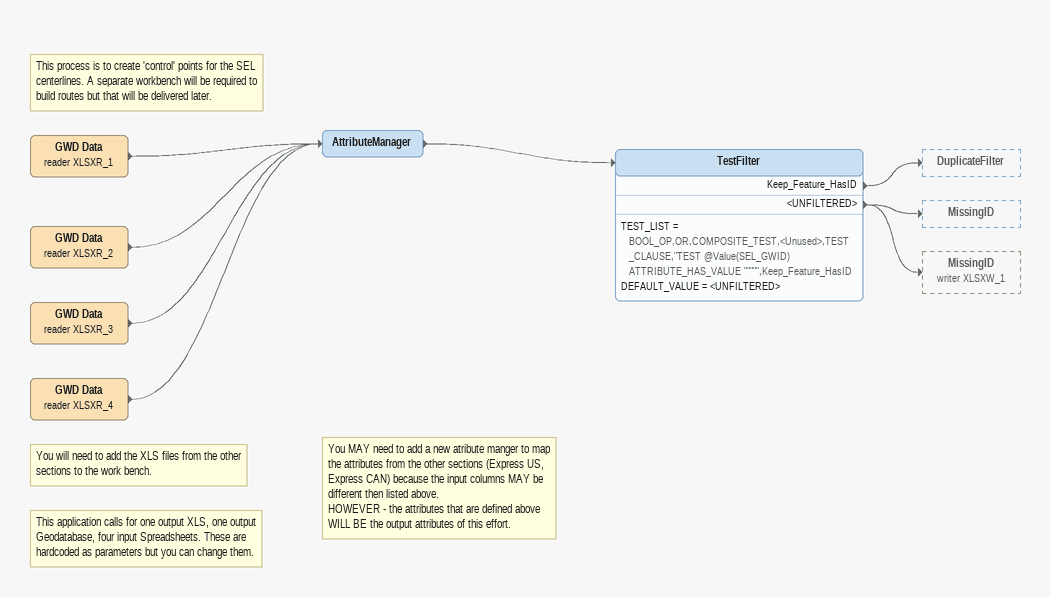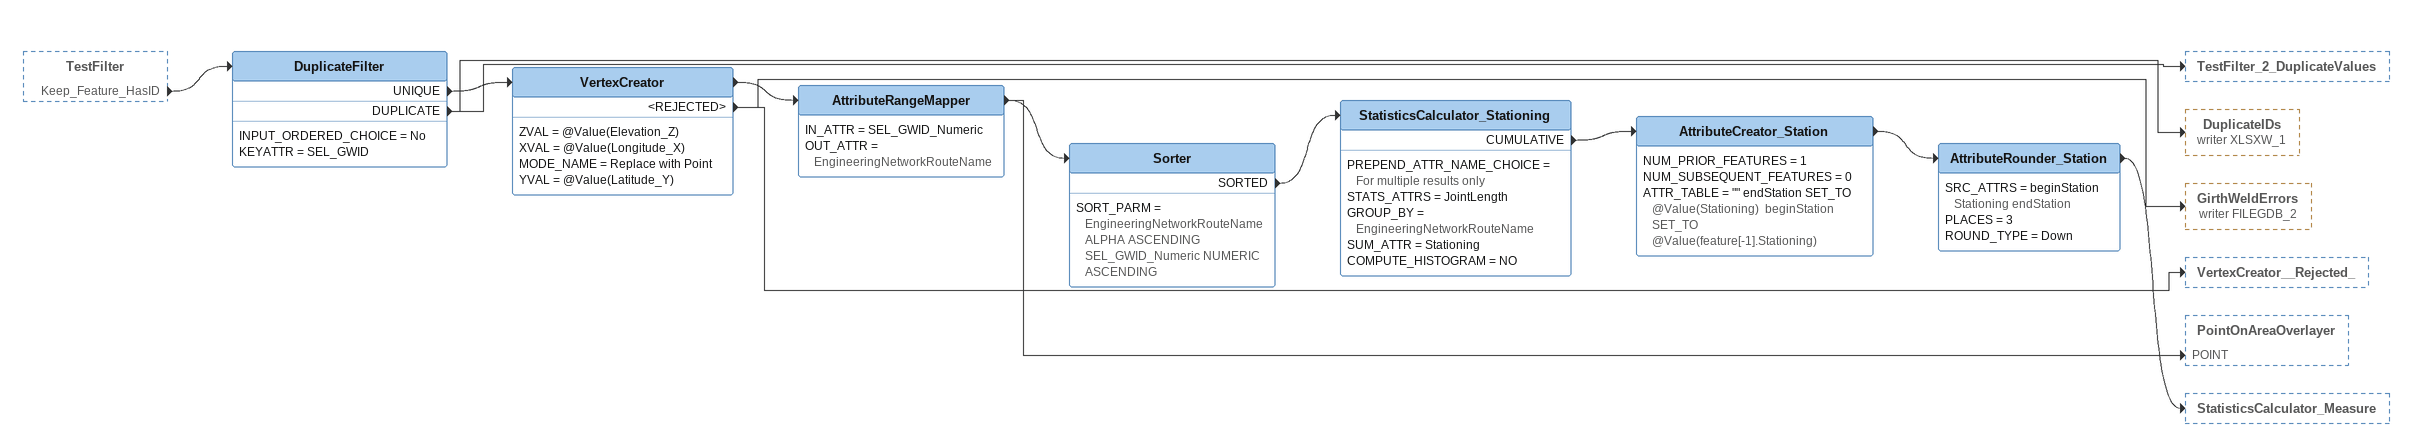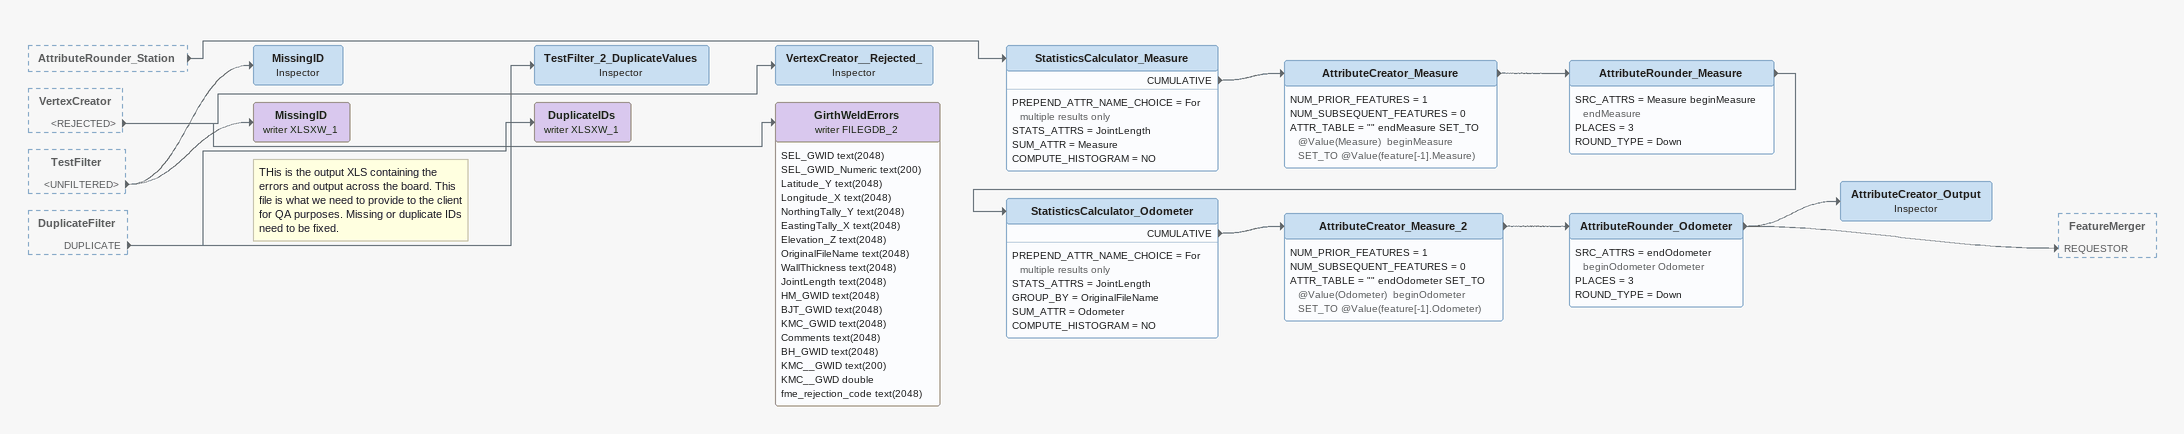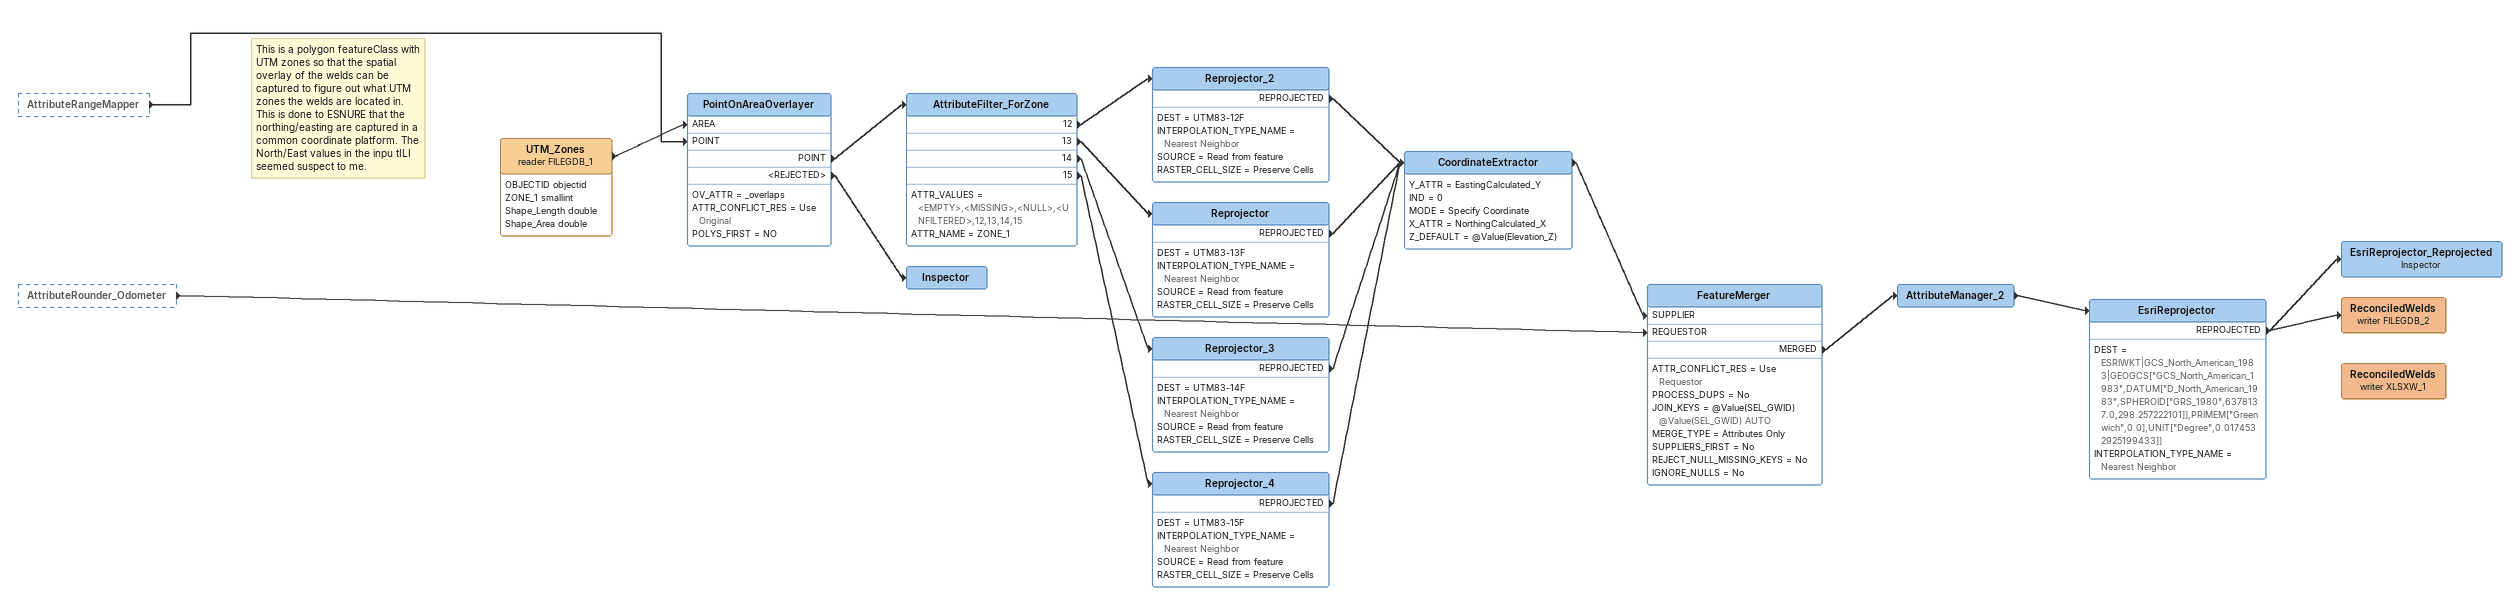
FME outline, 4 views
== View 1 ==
Note: This process is to create 'control' points for the SEL centerlines. A separate workbench will be required to build routes but that will be delivered later.
GWD Data (reader XLSXR_1)
    -> AttributeManager
GWD Data (reader XLSXR_2)
    -> AttributeManager
GWD Data (reader XLSXR_3)
    -> AttributeManager
Note: You will need to add the XLS files from the other sections to the work bench.
Note: This application calls for one output XLS, one output Geodatabase, four input Spreadsheets. These are hardcoded as parameters but you can change them.
Note: You MAY need to add a new atribute manger to map the attributes from the other sections (Express US, Express CAN) because the input columns MAY be different then listed above. / HOWEVER - the attributes that are defined above WILL BE the output attributes of this effort.
GWD Data (reader XLSXR_4)
    -> AttributeManager
AttributeManager
    -> TestFilter
TestFilter
    TEST_LIST = BOOL_OP,OR,COMPOSITE_TEST,<Unused>,TEST_CLAUSE,"TEST @Value(SEL_GWID) ATTRIBUTE_HAS_VALUE """"",Keep_Feature_HasID
    DEFAULT_VALUE = <UNFILTERED>
    Keep_Feature_HasID -> DuplicateFilter
    <UNFILTERED> -> MissingID
    <UNFILTERED> -> MissingID (writer XLSXW_1)

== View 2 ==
TestFilter [outside]
    Keep_Feature_HasID -> DuplicateFilter
DuplicateFilter
    INPUT_ORDERED_CHOICE = No
    KEYATTR = SEL_GWID
    UNIQUE -> VertexCreator
    DUPLICATE -> TestFilter_2_DuplicateValues
    DUPLICATE -> DuplicateIDs (writer XLSXW_1)
VertexCreator
    ZVAL = @Value(Elevation_Z)
    XVAL = @Value(Longitude_X)
    MODE_NAME = Replace with Point
    YVAL = @Value(Latitude_Y)
    -> AttributeRangeMapper
    <REJECTED> -> GirthWeldErrors (writer FILEGDB_2)
    <REJECTED> -> VertexCreator__Rejected_
AttributeRangeMapper
    IN_ATTR = SEL_GWID_Numeric
    OUT_ATTR = EngineeringNetworkRouteName
    -> Sorter
    -> PointOnAreaOverlayer [POINT]
Sorter
    SORT_PARM = EngineeringNetworkRouteName ALPHA ASCENDING SEL_GWID_Numeric NUMERIC ASCENDING
    SORTED -> StatisticsCalculator_Stationing
StatisticsCalculator_Stationing
    PREPEND_ATTR_NAME_CHOICE = For multiple results only
    STATS_ATTRS = JointLength
    GROUP_BY = EngineeringNetworkRouteName
    SUM_ATTR = Stationing
    COMPUTE_HISTOGRAM = NO
    CUMULATIVE -> AttributeCreator_Station
AttributeCreator_Station
    NUM_PRIOR_FEATURES = 1
    NUM_SUBSEQUENT_FEATURES = 0
    ATTR_TABLE = "" endStation SET_TO @Value(Stationing)  beginStation SET_TO @Value(feature[-1].Stationing)
    -> AttributeRounder_Station
AttributeRounder_Station
    SRC_ATTRS = beginStation Stationing endStation
    PLACES = 3
    ROUND_TYPE = Down
    -> StatisticsCalculator_Measure

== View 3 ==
AttributeRounder_Station [outside]
    -> StatisticsCalculator_Measure
VertexCreator [outside]
    <REJECTED> -> GirthWeldErrors (writer FILEGDB_2)
    <REJECTED> -> VertexCreator__Rejected_
TestFilter [outside]
    <UNFILTERED> -> MissingID
    <UNFILTERED> -> MissingID (writer XLSXW_1)
DuplicateFilter [outside]
    DUPLICATE -> TestFilter_2_DuplicateValues
    DUPLICATE -> DuplicateIDs (writer XLSXW_1)
StatisticsCalculator_Measure
    PREPEND_ATTR_NAME_CHOICE = For multiple results only
    STATS_ATTRS = JointLength
    SUM_ATTR = Measure
    COMPUTE_HISTOGRAM = NO
    CUMULATIVE -> AttributeCreator_Measure
AttributeCreator_Measure
    NUM_PRIOR_FEATURES = 1
    NUM_SUBSEQUENT_FEATURES = 0
    ATTR_TABLE = "" endMeasure SET_TO @Value(Measure)  beginMeasure SET_TO @Value(feature[-1].Measure)
    -> AttributeRounder_Measure
AttributeRounder_Measure
    SRC_ATTRS = Measure beginMeasure endMeasure
    PLACES = 3
    ROUND_TYPE = Down
    -> StatisticsCalculator_Odometer
StatisticsCalculator_Odometer
    PREPEND_ATTR_NAME_CHOICE = For multiple results only
    STATS_ATTRS = JointLength
    GROUP_BY = OriginalFileName
    SUM_ATTR = Odometer
    COMPUTE_HISTOGRAM = NO
    CUMULATIVE -> AttributeCreator_Measure_2
AttributeCreator_Measure_2
    NUM_PRIOR_FEATURES = 1
    NUM_SUBSEQUENT_FEATURES = 0
    ATTR_TABLE = "" endOdometer SET_TO @Value(Odometer)  beginOdometer SET_TO @Value(feature[-1].Odometer)
    -> AttributeRounder_Odometer
AttributeRounder_Odometer
    SRC_ATTRS = endOdometer beginOdometer Odometer
    PLACES = 3
    ROUND_TYPE = Down
    -> FeatureMerger [REQUESTOR]
    -> AttributeCreator_Output
AttributeCreator_Output: Inspector
VertexCreator__Rejected_: Inspector
GirthWeldErrors (writer FILEGDB_2)
    attributes: SEL_GWID text(2048), SEL_GWID_Numeric text(200), Latitude_Y text(2048), Longitude_X text(2048), NorthingTally_Y text(2048), EastingTally_X text(2048), Elevation_Z text(2048), OriginalFileName text(2048), WallThickness text(2048), JointLength text(2048), HM_GWID text(2048), BJT_GWID text(2048), KMC_GWID text(2048), Comments text(2048), BH_GWID text(2048), KMC__GWID text(200), KMC__GWD double, fme_rejection_code text(2048)
TestFilter_2_DuplicateValues: Inspector
DuplicateIDs (writer XLSXW_1)
MissingID: Inspector
Note: THis is the output XLS containing the errors and output across the board. This file is what we need to provide to the client for QA purposes. Missing or duplicate IDs need to be fixed.
MissingID (writer XLSXW_1)

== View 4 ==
AttributeRangeMapper [outside]
    -> PointOnAreaOverlayer [POINT]
AttributeRounder_Odometer [outside]
    -> FeatureMerger [REQUESTOR]
Note: This is a polygon featureClass with UTM zones so that the spatial overlay of the welds can be captured to figure out what UTM zones the welds are located in. This is done to ESNURE that the northing/easting are captured in a common coordinate platform. The North/East values in the inpu tILI seemed suspect to me.
UTM_Zones (reader FILEGDB_1)
    attributes: OBJECTID objectid, ZONE_1 smallint, Shape_Length double, Shape_Area double
    -> PointOnAreaOverlayer [AREA]
PointOnAreaOverlayer
    OV_ATTR = _overlaps
    ATTR_CONFLICT_RES = Use Original
    POLYS_FIRST = NO
    POINT -> AttributeFilter_ForZone
    <REJECTED> -> Inspector
AttributeFilter_ForZone
    ATTR_VALUES = <EMPTY>,<MISSING>,<NULL>,<UNFILTERED>,12,13,14,15
    ATTR_NAME = ZONE_1
    12 -> Reprojector_2
    13 -> Reprojector
    14 -> Reprojector_3
    15 -> Reprojector_4
Reprojector_2
    DEST = UTM83-12F
    INTERPOLATION_TYPE_NAME = Nearest Neighbor
    SOURCE = Read from feature
    RASTER_CELL_SIZE = Preserve Cells
    REPROJECTED -> CoordinateExtractor
Reprojector
    DEST = UTM83-13F
    INTERPOLATION_TYPE_NAME = Nearest Neighbor
    SOURCE = Read from feature
    RASTER_CELL_SIZE = Preserve Cells
    REPROJECTED -> CoordinateExtractor
Reprojector_3
    DEST = UTM83-14F
    INTERPOLATION_TYPE_NAME = Nearest Neighbor
    SOURCE = Read from feature
    RASTER_CELL_SIZE = Preserve Cells
    REPROJECTED -> CoordinateExtractor
Reprojector_4
    DEST = UTM83-15F
    INTERPOLATION_TYPE_NAME = Nearest Neighbor
    SOURCE = Read from feature
    RASTER_CELL_SIZE = Preserve Cells
    REPROJECTED -> CoordinateExtractor
CoordinateExtractor
    Y_ATTR = EastingCalculated_Y
    IND = 0
    MODE = Specify Coordinate
    X_ATTR = NorthingCalculated_X
    Z_DEFAULT = @Value(Elevation_Z)
    -> FeatureMerger [SUPPLIER]
FeatureMerger
    ATTR_CONFLICT_RES = Use Requestor
    PROCESS_DUPS = No
    JOIN_KEYS = @Value(SEL_GWID) @Value(SEL_GWID) AUTO
    MERGE_TYPE = Attributes Only
    SUPPLIERS_FIRST = No
    REJECT_NULL_MISSING_KEYS = No
    IGNORE_NULLS = No
    MERGED -> AttributeManager_2
AttributeManager_2
    -> EsriReprojector
EsriReprojector
    DEST = ESRIWKT|GCS_North_American_1983|GEOGCS["GCS_North_American_1983",DATUM["D_North_American_1983",SPHEROID["GRS_1980",6378137.0,298.257222101]],PRIMEM["Greenwich",0.0],UNIT["Degree",0.0174532925199433]]
    INTERPOLATION_TYPE_NAME = Nearest Neighbor
    REPROJECTED -> EsriReprojector_Reprojected
    REPROJECTED -> ReconciledWelds (writer FILEGDB_2)
EsriReprojector_Reprojected: Inspector
ReconciledWelds (writer FILEGDB_2)
Inspector
ReconciledWelds (writer XLSXW_1)
